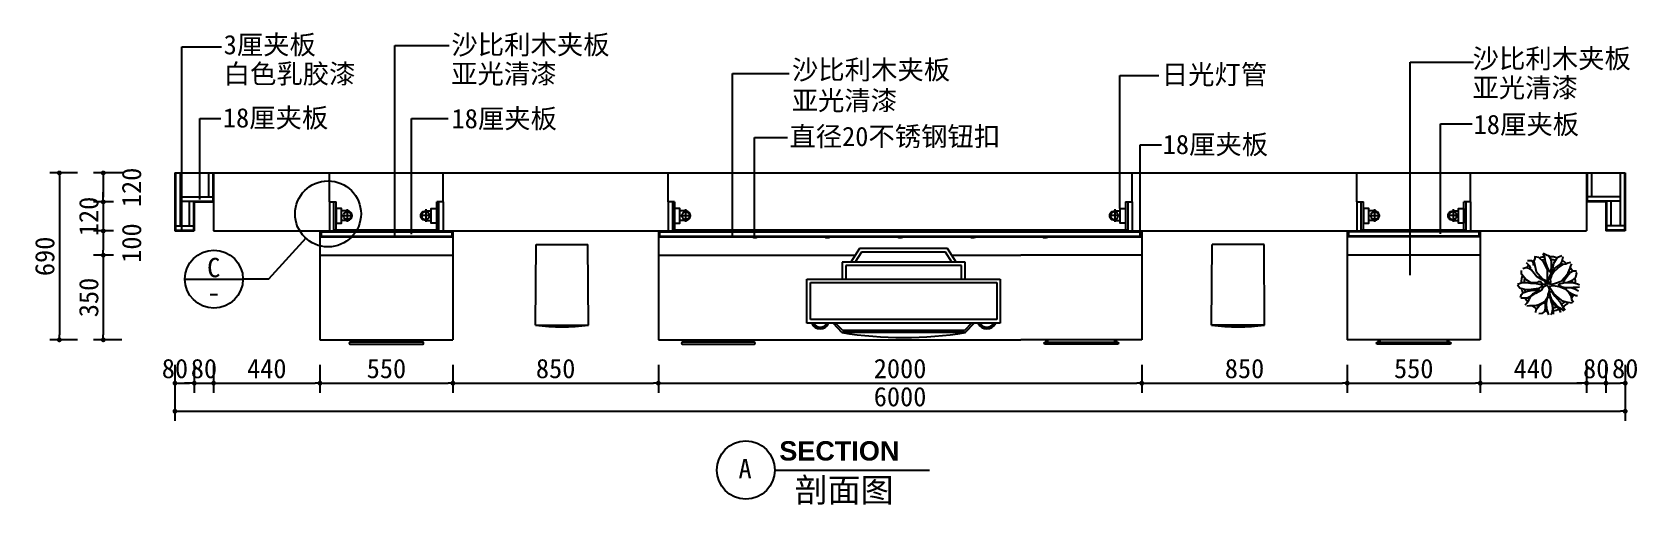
# Model space of a CAD drawing. Extents: x 764 to 7415, y 4378 to 6332.
import ezdxf
from ezdxf.enums import TextEntityAlignment as Align

# ---------------------------------------------------------------- set-up
doc = ezdxf.new("R2010")
doc.units = 0
doc.header["$MEASUREMENT"] = 0
doc.layers.get('0').update_dxf_attribs({"linetype": 'CONTINUOUS'})
doc.layers.get('DEFPOINTS').update_dxf_attribs({"linetype": 'CONTINUOUS'})
for name, color, linetype in [('2', 2, 'CONTINUOUS'), ('3', 3, 'CONTINUOUS'), ('4', 4, 'CONTINUOUS'), ('7', 7, 'CONTINUOUS'), ('DIM', 3, 'CONTINUOUS'), ('TEXT', 3, 'CONTINUOUS')]:
    doc.layers.add(name, color=color, linetype=linetype)
doc.styles.add('HT', font='swisseb.ttf')
doc.styles.add('HZ', font='SIMFANG0.TTF')
doc.dimstyles.new('ISO-25', dxfattribs={"dimscale": 40, "dimtxt": 2, "dimasz": 0.5, "dimexe": 1, "dimexo": 1, "dimgap": 0.5, "dimtad": 1, "dimdec": 0, "dimzin": 0, "dimtxsty": 'HZ', "dimblk1": 'DOT', "dimblk2": 'DOT', "dimsah": 1, "dimcen": 0, "dimazin": 3, "dimtfac": 0.5, "dimtdec": 0, "dimtix": 1, "dimtmove": 0, "dimatfit": 3, "dimtolj": 1, "dimtzin": 0})

# ---------------------------------------------------------------- blocks, each defined once
blk = doc.blocks.new('_DOT')
at = {"color": 0, "linetype": 'BYBLOCK'}
blk.add_line((-0.5, 0), (-1, 0), dxfattribs=at)
at = {"color": 0, "linetype": 'BYBLOCK', "const_width": 0.5}
blk.add_lwpolyline([(-0.25, 0, 1), (0.25, 0, 1)], format="xyb", close=True, dxfattribs=at)
blk = doc.blocks.new('*D12')
at = {"color": 0, "linetype": 'BYBLOCK'}
for p, q in [((-9989.4, 32969.3), (-9989.4, 32853.1)), ((-7989.2, 32969.3), (-7989.2, 32853.1)), ((-9969.4, 32893.1), (-8009.2, 32893.1))]:
    blk.add_line(p, q, dxfattribs=at)
at = {"layer": 'DEFPOINTS', "color": 0, "linetype": 'BYBLOCK'}
for p in [(-9989.4, 33009.3), (-7989.2, 33009.3), (-7989.2, 32893.1)]:
    blk.add_point(p, dxfattribs=at)
at = {"color": 0, "linetype": 'BYBLOCK', "xscale": 20, "yscale": 20, "zscale": 20, "rotation": 180}
blk.add_blockref('_DOT', (-9989.4, 32893.1), dxfattribs=at)
at = {"color": 0, "linetype": 'BYBLOCK', "xscale": 20, "yscale": 20, "zscale": 20}
blk.add_blockref('_DOT', (-7989.2, 32893.1), dxfattribs=at)
at = {"color": 0, "linetype": 'BYBLOCK', "insert": (-8989.3, 32953.1), "char_height": 80, "attachment_point": 5, "style": 'HZ'}
blk.add_mtext('\\A1;2000', dxfattribs=at)
blk = doc.blocks.new('*D18')
at = {"color": 0, "linetype": 'BYBLOCK'}
for p, q in [((-11989.3, 32813.1), (-11989.3, 32697.8)), ((-5989.3, 32813.1), (-5989.3, 32697.8)), ((-11969.3, 32737.8), (-6009.3, 32737.8))]:
    blk.add_line(p, q, dxfattribs=at)
at = {"layer": 'DEFPOINTS', "color": 0, "linetype": 'BYBLOCK'}
for p in [(-11989.3, 32853.1), (-5989.3, 32853.1), (-5989.3, 32737.8)]:
    blk.add_point(p, dxfattribs=at)
at = {"color": 0, "linetype": 'BYBLOCK', "xscale": 20, "yscale": 20, "zscale": 20, "rotation": 180}
blk.add_blockref('_DOT', (-11989.3, 32737.8), dxfattribs=at)
at = {"color": 0, "linetype": 'BYBLOCK', "xscale": 20, "yscale": 20, "zscale": 20}
blk.add_blockref('_DOT', (-5989.3, 32737.8), dxfattribs=at)
at = {"color": 0, "linetype": 'BYBLOCK', "insert": (-8989.3, 32797.8), "char_height": 80, "attachment_point": 5, "style": 'HZ'}
blk.add_mtext('\\A1;6000', dxfattribs=at)
blk = doc.blocks.new('*D6')
at = {"color": 0, "linetype": 'BYBLOCK'}
for p, q in [((-12361.8, 33817.1), (-12477.4, 33817.1)), ((-12437.4, 33797.1), (-12437.4, 33147.1)), ((-12361.8, 33127.1), (-12477.4, 33127.1))]:
    blk.add_line(p, q, dxfattribs=at)
at = {"layer": 'DEFPOINTS', "color": 0, "linetype": 'BYBLOCK'}
for p in [(-12321.8, 33817.1), (-12437.4, 33127.1), (-12321.8, 33127.1)]:
    blk.add_point(p, dxfattribs=at)
at = {"color": 0, "linetype": 'BYBLOCK', "xscale": 20, "yscale": 20, "zscale": 20}
for p, rotation in [((-12437.4, 33817.1), 90), ((-12437.4, 33127.1), 270)]:
    blk.add_blockref('_DOT', p, dxfattribs=dict(at, rotation=rotation))
at = {"color": 0, "linetype": 'BYBLOCK', "insert": (-12497.4, 33472.1), "char_height": 80, "attachment_point": 5, "rotation": 90, "style": 'HZ'}
blk.add_mtext('\\A1;690', dxfattribs=at)
blk = doc.blocks.new('*D3')
at = {"color": 0, "linetype": 'BYBLOCK'}
for p, q in [((-12255.6, 33717.1), (-12255.6, 33737.1)), ((-12212.9, 33697.1), (-12295.6, 33697.1)), ((-12255.6, 33697.1), (-12255.6, 33577.1)), ((-12212.9, 33577.1), (-12295.6, 33577.1)), ((-12255.6, 33557.1), (-12255.6, 33537.1))]:
    blk.add_line(p, q, dxfattribs=at)
at = {"layer": 'DEFPOINTS', "color": 0, "linetype": 'BYBLOCK'}
for p in [(-12172.9, 33697.1), (-12255.6, 33577.1), (-12172.9, 33577.1)]:
    blk.add_point(p, dxfattribs=at)
at = {"color": 0, "linetype": 'BYBLOCK', "xscale": 20, "yscale": 20, "zscale": 20}
for p, rotation in [((-12255.6, 33697.1), 270), ((-12255.6, 33577.1), 90)]:
    blk.add_blockref('_DOT', p, dxfattribs=dict(at, rotation=rotation))
at = {"color": 0, "linetype": 'BYBLOCK', "insert": (-12315.6, 33637.1), "char_height": 80, "attachment_point": 5, "rotation": 90, "style": 'HZ'}
blk.add_mtext('\\A1;120', dxfattribs=at)
blk = doc.blocks.new('*D2')
at = {"color": 0, "linetype": 'BYBLOCK'}
for p, q in [((-12171.4, 33817.1), (-12295.6, 33817.1)), ((-12255.6, 33797.1), (-12255.6, 33717.1)), ((-12212.9, 33697.1), (-12295.6, 33697.1))]:
    blk.add_line(p, q, dxfattribs=at)
at = {"layer": 'DEFPOINTS', "color": 0, "linetype": 'BYBLOCK'}
for p in [(-12131.4, 33817.1), (-12255.6, 33697.1), (-12172.9, 33697.1)]:
    blk.add_point(p, dxfattribs=at)
at = {"color": 0, "linetype": 'BYBLOCK', "xscale": 20, "yscale": 20, "zscale": 20}
for p, rotation in [((-12255.6, 33817.1), 90), ((-12255.6, 33697.1), 270)]:
    blk.add_blockref('_DOT', p, dxfattribs=dict(at, rotation=rotation))
at = {"color": 0, "linetype": 'BYBLOCK', "insert": (-12138.3, 33757.1), "char_height": 80, "attachment_point": 5, "rotation": 90, "style": 'HZ'}
blk.add_mtext('\\A1;120', dxfattribs=at)
blk = doc.blocks.new('*D9')
at = {"color": 0, "linetype": 'BYBLOCK'}
for p, q in [((-11829.3, 32969.3), (-11829.3, 32853.1)), ((-11389.3, 32969.3), (-11389.3, 32853.1)), ((-11809.3, 32893.1), (-11409.3, 32893.1))]:
    blk.add_line(p, q, dxfattribs=at)
at = {"layer": 'DEFPOINTS', "color": 0, "linetype": 'BYBLOCK'}
for p in [(-11829.3, 33009.3), (-11389.3, 33009.3), (-11389.3, 32893.1)]:
    blk.add_point(p, dxfattribs=at)
at = {"color": 0, "linetype": 'BYBLOCK', "xscale": 20, "yscale": 20, "zscale": 20, "rotation": 180}
blk.add_blockref('_DOT', (-11829.3, 32893.1), dxfattribs=at)
at = {"color": 0, "linetype": 'BYBLOCK', "xscale": 20, "yscale": 20, "zscale": 20}
blk.add_blockref('_DOT', (-11389.3, 32893.1), dxfattribs=at)
at = {"color": 0, "linetype": 'BYBLOCK', "insert": (-11609.3, 32953.1), "char_height": 80, "attachment_point": 5, "style": 'HZ'}
blk.add_mtext('\\A1;440', dxfattribs=at)
blk = doc.blocks.new('*D5')
at = {"color": 0, "linetype": 'BYBLOCK'}
for p, q in [((-12212.9, 33477.1), (-12295.6, 33477.1)), ((-12255.6, 33457.1), (-12255.6, 33147.1)), ((-12178.8, 33127.1), (-12295.6, 33127.1))]:
    blk.add_line(p, q, dxfattribs=at)
at = {"layer": 'DEFPOINTS', "color": 0, "linetype": 'BYBLOCK'}
for p in [(-12172.9, 33477.1), (-12255.6, 33127.1), (-12138.8, 33127.1)]:
    blk.add_point(p, dxfattribs=at)
at = {"color": 0, "linetype": 'BYBLOCK', "xscale": 20, "yscale": 20, "zscale": 20}
for p, rotation in [((-12255.6, 33477.1), 90), ((-12255.6, 33127.1), 270)]:
    blk.add_blockref('_DOT', p, dxfattribs=dict(at, rotation=rotation))
at = {"color": 0, "linetype": 'BYBLOCK', "insert": (-12315.6, 33302.1), "char_height": 80, "attachment_point": 5, "rotation": 90, "style": 'HZ'}
blk.add_mtext('\\A1;350', dxfattribs=at)
blk = doc.blocks.new('*D4')
at = {"color": 0, "linetype": 'BYBLOCK'}
for p, q in [((-12212.9, 33577.1), (-12295.6, 33577.1)), ((-12255.6, 33557.1), (-12255.6, 33497.1)), ((-12212.9, 33477.1), (-12295.6, 33477.1))]:
    blk.add_line(p, q, dxfattribs=at)
at = {"layer": 'DEFPOINTS', "color": 0, "linetype": 'BYBLOCK'}
for p in [(-12172.9, 33577.1), (-12255.6, 33477.1), (-12172.9, 33477.1)]:
    blk.add_point(p, dxfattribs=at)
at = {"color": 0, "linetype": 'BYBLOCK', "xscale": 20, "yscale": 20, "zscale": 20}
for p, rotation in [((-12255.6, 33577.1), 90), ((-12255.6, 33477.1), 270)]:
    blk.add_blockref('_DOT', p, dxfattribs=dict(at, rotation=rotation))
at = {"color": 0, "linetype": 'BYBLOCK', "insert": (-12138.3, 33527.1), "char_height": 80, "attachment_point": 5, "rotation": 90, "style": 'HZ'}
blk.add_mtext('\\A1;100', dxfattribs=at)
blk = doc.blocks.new('*D8')
at = {"color": 0, "linetype": 'BYBLOCK'}
for p, q in [((-11909.3, 32969.3), (-11909.3, 32853.1)), ((-11829.3, 32969.3), (-11829.3, 32853.1)), ((-11929.3, 32893.1), (-11949.3, 32893.1)), ((-11909.3, 32893.1), (-11829.3, 32893.1)), ((-11809.3, 32893.1), (-11789.3, 32893.1))]:
    blk.add_line(p, q, dxfattribs=at)
at = {"layer": 'DEFPOINTS', "color": 0, "linetype": 'BYBLOCK'}
for p in [(-11909.3, 33009.3), (-11829.3, 33009.3), (-11829.3, 32893.1)]:
    blk.add_point(p, dxfattribs=at)
at = {"color": 0, "linetype": 'BYBLOCK', "xscale": 20, "yscale": 20, "zscale": 20}
blk.add_blockref('_DOT', (-11909.3, 32893.1), dxfattribs=at)
at = {"color": 0, "linetype": 'BYBLOCK', "xscale": 20, "yscale": 20, "zscale": 20, "rotation": 180}
blk.add_blockref('_DOT', (-11829.3, 32893.1), dxfattribs=at)
at = {"color": 0, "linetype": 'BYBLOCK', "insert": (-11869.3, 32953.1), "char_height": 80, "attachment_point": 5, "style": 'HZ'}
blk.add_mtext('\\A1;80', dxfattribs=at)
blk = doc.blocks.new('*D7')
at = {"color": 0, "linetype": 'BYBLOCK'}
for p, q in [((-11989.3, 32969.3), (-11989.3, 32853.1)), ((-11909.3, 32969.3), (-11909.3, 32853.1)), ((-11969.3, 32893.1), (-11929.3, 32893.1))]:
    blk.add_line(p, q, dxfattribs=at)
at = {"layer": 'DEFPOINTS', "color": 0, "linetype": 'BYBLOCK'}
for p in [(-11989.3, 33009.3), (-11909.3, 33009.3), (-11909.3, 32893.1)]:
    blk.add_point(p, dxfattribs=at)
at = {"color": 0, "linetype": 'BYBLOCK', "xscale": 20, "yscale": 20, "zscale": 20, "rotation": 180}
blk.add_blockref('_DOT', (-11989.3, 32893.1), dxfattribs=at)
at = {"color": 0, "linetype": 'BYBLOCK', "xscale": 20, "yscale": 20, "zscale": 20}
blk.add_blockref('_DOT', (-11909.3, 32893.1), dxfattribs=at)
at = {"color": 0, "linetype": 'BYBLOCK', "insert": (-11989.3, 32953.1), "char_height": 80, "attachment_point": 5, "style": 'HZ'}
blk.add_mtext('\\A1;80', dxfattribs=at)
blk = doc.blocks.new('D-RG')
at = {"layer": '3'}
for p, q in [((-1, 23.3), (-1, 62.2)), ((-25.2, 40.9), (21.9, 40.9))]:
    blk.add_line(p, q, dxfattribs=at)
blk.add_circle((-0.7, 41.9), 14.4, dxfattribs=at)
at = {"layer": '7'}
for p, q in [((-18.3, 41.9), (-18.3, 20.3)), ((17, 41.9), (17, 20.3))]:
    blk.add_line(p, q, dxfattribs=at)
blk.add_lwpolyline([(27.2, 0), (27.2, 20.3), (-27.2, 20.3), (-27.2, 0)], close=True, dxfattribs=at)
blk.add_arc((-0.7, 41.9), 17.6, 356.80472, 183.19528, dxfattribs=at)
blk = doc.blocks.new('日光灯')
at = {"layer": '7', "xscale": 1.104224081122632, "yscale": 1.104224081122632, "zscale": 1.104224081122632, "rotation": 90}
blk.add_blockref('D-RG', (46.3, 16.6), dxfattribs=at)
blk = doc.blocks.new('*D11')
at = {"color": 0, "linetype": 'BYBLOCK'}
for p, q in [((-10839.3, 32969.3), (-10839.3, 32853.1)), ((-9989.3, 32969.3), (-9989.3, 32853.1)), ((-10819.3, 32893.1), (-10009.3, 32893.1))]:
    blk.add_line(p, q, dxfattribs=at)
at = {"layer": 'DEFPOINTS', "color": 0, "linetype": 'BYBLOCK'}
for p in [(-10839.3, 33009.3), (-9989.3, 33009.3), (-9989.3, 32893.1)]:
    blk.add_point(p, dxfattribs=at)
at = {"color": 0, "linetype": 'BYBLOCK', "xscale": 20, "yscale": 20, "zscale": 20, "rotation": 180}
blk.add_blockref('_DOT', (-10839.3, 32893.1), dxfattribs=at)
at = {"color": 0, "linetype": 'BYBLOCK', "xscale": 20, "yscale": 20, "zscale": 20}
blk.add_blockref('_DOT', (-9989.3, 32893.1), dxfattribs=at)
at = {"color": 0, "linetype": 'BYBLOCK', "insert": (-10414.3, 32953.1), "char_height": 80, "attachment_point": 5, "style": 'HZ'}
blk.add_mtext('\\A1;850', dxfattribs=at)
blk = doc.blocks.new('*D10')
at = {"color": 0, "linetype": 'BYBLOCK'}
for p, q in [((-11389.3, 32969.3), (-11389.3, 32853.1)), ((-10839.3, 32969.3), (-10839.3, 32853.1)), ((-11369.3, 32893.1), (-10859.3, 32893.1))]:
    blk.add_line(p, q, dxfattribs=at)
at = {"layer": 'DEFPOINTS', "color": 0, "linetype": 'BYBLOCK'}
for p in [(-11389.3, 33009.3), (-10839.3, 33009.3), (-10839.3, 32893.1)]:
    blk.add_point(p, dxfattribs=at)
at = {"color": 0, "linetype": 'BYBLOCK', "xscale": 20, "yscale": 20, "zscale": 20, "rotation": 180}
blk.add_blockref('_DOT', (-11389.3, 32893.1), dxfattribs=at)
at = {"color": 0, "linetype": 'BYBLOCK', "xscale": 20, "yscale": 20, "zscale": 20}
blk.add_blockref('_DOT', (-10839.3, 32893.1), dxfattribs=at)
at = {"color": 0, "linetype": 'BYBLOCK', "insert": (-11114.3, 32953.1), "char_height": 80, "attachment_point": 5, "style": 'HZ'}
blk.add_mtext('\\A1;550', dxfattribs=at)
blk = doc.blocks.new('A$C759335FA')
at = {"layer": '3'}
for p, q in [((217.2, 366.8), (181.7, 311.1)), ((225.2, 352.2), (198.1, 309.8)), ((581.8, 366.8), (217.2, 366.8)), ((573.8, 352.2), (225.2, 352.2)), ((600.1, 310.9), (573.8, 352.2)), ((617.3, 311.1), (581.8, 366.8)), ((654.4, 311.1), (146.3, 311.1)), ((146.3, 311.1), (146.3, 240.3)), ((639.9, 296.6), (160.8, 296.6)), ((160.8, 296.6), (160.8, 240.3)), ((639.9, 240.3), (639.9, 296.6)), ((654.4, 240.3), (654.4, 311.1)), ((0, 240.5), (800, 240.6)), ((0, 58.7), (0, 240.5)), ((14.5, 226), (785.5, 226)), ((14.5, 73.3), (14.5, 226)), ((785.5, 226), (785.5, 73.3)), ((800, 240.6), (800, 58.7)), ((785.5, 73.3), (14.5, 73.3)), ((800, 58.7), (0, 58.7)), ((145, 20.4), (109.5, 57.3)), ((148.1, 27.7), (118.5, 58.5)), ((654.5, 20.4), (145, 20.4)), ((651.4, 27.7), (148.1, 27.7)), ((681.1, 58.6), (651.4, 27.7)), ((690, 57.3), (654.5, 20.4))]:
    blk.add_line(p, q, dxfattribs=at)
for centre, radius, start, end in [((54.8, 72.8), 37.9, 204.16203, 335.83797), ((54.8, 72.8), 30.7, 208.56355, 332.89821), ((400.4, 1593.4), 1594.2, 260.76953, 279.23047), ((744.4, 74.2), 39.3, 205.50257, 334.49743), ((744.4, 74.2), 32.1, 210.04851, 330.76016)]:
    blk.add_arc(centre, radius, start, end, dxfattribs=at)
blk = doc.blocks.new('*D14')
at = {"color": 0, "linetype": 'BYBLOCK'}
for p, q in [((-7139.3, 32969.3), (-7139.3, 32853.1)), ((-6589.3, 32969.3), (-6589.3, 32853.1)), ((-7119.3, 32893.1), (-6609.3, 32893.1))]:
    blk.add_line(p, q, dxfattribs=at)
at = {"layer": 'DEFPOINTS', "color": 0, "linetype": 'BYBLOCK'}
for p in [(-7139.3, 33009.3), (-6589.3, 33009.3), (-6589.3, 32893.1)]:
    blk.add_point(p, dxfattribs=at)
at = {"color": 0, "linetype": 'BYBLOCK', "xscale": 20, "yscale": 20, "zscale": 20, "rotation": 180}
blk.add_blockref('_DOT', (-7139.3, 32893.1), dxfattribs=at)
at = {"color": 0, "linetype": 'BYBLOCK', "xscale": 20, "yscale": 20, "zscale": 20}
blk.add_blockref('_DOT', (-6589.3, 32893.1), dxfattribs=at)
at = {"color": 0, "linetype": 'BYBLOCK', "insert": (-6864.3, 32953.1), "char_height": 80, "attachment_point": 5, "style": 'HZ'}
blk.add_mtext('\\A1;550', dxfattribs=at)
blk = doc.blocks.new('*D13')
at = {"color": 0, "linetype": 'BYBLOCK'}
for p, q in [((-7989.3, 32969.3), (-7989.3, 32853.1)), ((-7139.3, 32969.3), (-7139.3, 32853.1)), ((-7969.3, 32893.1), (-7159.3, 32893.1))]:
    blk.add_line(p, q, dxfattribs=at)
at = {"layer": 'DEFPOINTS', "color": 0, "linetype": 'BYBLOCK'}
for p in [(-7989.3, 33009.3), (-7139.3, 33009.3), (-7139.3, 32893.1)]:
    blk.add_point(p, dxfattribs=at)
at = {"color": 0, "linetype": 'BYBLOCK', "xscale": 20, "yscale": 20, "zscale": 20, "rotation": 180}
blk.add_blockref('_DOT', (-7989.3, 32893.1), dxfattribs=at)
at = {"color": 0, "linetype": 'BYBLOCK', "xscale": 20, "yscale": 20, "zscale": 20}
blk.add_blockref('_DOT', (-7139.3, 32893.1), dxfattribs=at)
at = {"color": 0, "linetype": 'BYBLOCK', "insert": (-7564.3, 32953.1), "char_height": 80, "attachment_point": 5, "style": 'HZ'}
blk.add_mtext('\\A1;850', dxfattribs=at)
blk = doc.blocks.new('*D17')
at = {"color": 0, "linetype": 'BYBLOCK'}
for p, q in [((-6069.3, 32969.3), (-6069.3, 32853.1)), ((-5989.3, 32969.3), (-5989.3, 32853.1)), ((-6049.3, 32893.1), (-6009.3, 32893.1))]:
    blk.add_line(p, q, dxfattribs=at)
at = {"layer": 'DEFPOINTS', "color": 0, "linetype": 'BYBLOCK'}
for p in [(-6069.3, 33009.3), (-5989.3, 33009.3), (-5989.3, 32893.1)]:
    blk.add_point(p, dxfattribs=at)
at = {"color": 0, "linetype": 'BYBLOCK', "xscale": 20, "yscale": 20, "zscale": 20, "rotation": 180}
blk.add_blockref('_DOT', (-6069.3, 32893.1), dxfattribs=at)
at = {"color": 0, "linetype": 'BYBLOCK', "xscale": 20, "yscale": 20, "zscale": 20}
blk.add_blockref('_DOT', (-5989.3, 32893.1), dxfattribs=at)
at = {"color": 0, "linetype": 'BYBLOCK', "insert": (-5989.3, 32953.1), "char_height": 80, "attachment_point": 5, "style": 'HZ'}
blk.add_mtext('\\A1;80', dxfattribs=at)
blk = doc.blocks.new('A$C43830EBD')
at = {"layer": '3'}
for points in [[(35.6, 217.2), (48.1, 203.8), (54.8, 194)], [(68.4, 203.4), (67.2, 208.1), (64.8, 220), (58.6, 223.3), (41.9, 223.3)], [(120.7, 131.7), (128, 128.6), (128.8, 138.6), (124.1, 146.2), (124.5, 187.6), (108.1, 220), (89, 237.1), (72.2, 240), (72.6, 232.8), (68.3, 222.8), (71.8, 204.8), (77.3, 180), (104.2, 149.5), (115.1, 143.3), (121.7, 138.6), (120.6, 131)], [(105.8, 254.7), (112.4, 238.6), (115.1, 219), (123.7, 196.7), (131.1, 180.5), (136.6, 178.1), (140.1, 183.3), (140.5, 200.5), (141.2, 216.7), (140.1, 228.6), (129.5, 244.3), (122.5, 246.2), (106.4, 254.7)], [(183.4, 244), (167.8, 237.1), (158.4, 228.1), (149, 213.3), (144.8, 191.9), (138.9, 171.4), (129.9, 152.4), (127.6, 149.5), (130.7, 147.6), (134.6, 154.3), (145.5, 182.4), (152.9, 192.4), (180.2, 211.4), (185.3, 222.4), (189.1, 241)], [(220.3, 217.3), (208.3, 214.7), (199.7, 210.5), (187.6, 208.6), (175.9, 200.9), (152.2, 179), (141.2, 163.3), (135.8, 148.6), (136.6, 135.7), (133.4, 129.1), (144.4, 127.6), (157.6, 131.4), (180.6, 140), (198.2, 158.1), (209.5, 173.8), (218.8, 192.9), (221.2, 203.3), (225.2, 211.9)], [(0, 126.8), (19.6, 134.1), (37, 134.6), (54.7, 131.9), (77.7, 129.6), (91.7, 127.4), (99.9, 126.9), (104.3, 124.2), (100.2, 117), (87.3, 108.8), (56.6, 104.8), (33.3, 103.4), (9.6, 110.2), (0.1, 123.7)], [(22.9, 192), (35.1, 195.6), (46.6, 193.3), (58.4, 186.1), (80.6, 159), (101.7, 146.3), (109.5, 143.2), (118.4, 131.4), (112.8, 126.5), (103.9, 127.8), (96.2, 136.4), (85.8, 136.4), (81.7, 132.8), (54.4, 134.1), (34.4, 145.9), (18.5, 167.6), (17, 171.2), (17.4, 183.3)], [(244.6, 181.5), (230.9, 181), (217.7, 174.8), (206, 159.1), (195.4, 143.3), (189.6, 139.1), (190.4, 135.7), (202.5, 134.3), (217.7, 139.5), (228.6, 145.2), (241.1, 156.2), (245, 168.1), (245, 173.8), (247.3, 175)], [(13.1, 72.2), (17.6, 84), (22.8, 90.8), (41.3, 97.7), (64.5, 101.9), (79.1, 102.4), (89.5, 106.1), (84.7, 99.8), (75.7, 92.4), (61.9, 86.6), (51.2, 74.6), (40.4, 69.8), (23.7, 69.3), (14.2, 70)], [(32.7, 41.5), (40.9, 50.4), (48.6, 64.1), (55.5, 76.7), (75.7, 90.3), (101.5, 103.4), (107.1, 113.9), (115.3, 120.2), (122.1, 123.4), (127.7, 117.6), (130.8, 106.6), (129.9, 95.6), (125.6, 84), (123.9, 72.5), (116.6, 59.3), (104.9, 50.4), (88.6, 41.5), (72.7, 37.3), (50.3, 37.3), (39.6, 36)], [(129.5, 0), (121.3, 25.7), (120, 47.8), (122.6, 65.1), (126.9, 74), (132.9, 74.6), (137.2, 65.1), (139.4, 52.5), (144.1, 42.5), (144.5, 26.8), (144.1, 14.2), (140.6, 4.2), (137.2, 0)], [(226.2, 48.8), (201.3, 52.5), (188, 57.2), (168.6, 71.9), (150.5, 87.2), (137.2, 107.6), (132.5, 119.2), (147.5, 121.3), (172.9, 118.1), (197, 107.6), (212.9, 92.9), (221.9, 77.7), (223.6, 63.5), (231, 52.6)], [(193.1, 17.3), (173.8, 28.9), (161.3, 39.4), (144.1, 59.9), (135.1, 81.9), (134.2, 92.4), (138.5, 96.6), (145.8, 91.4), (154.8, 77.7), (175, 54.1), (187.1, 35.2), (195.6, 19.9)], [(256.7, 122.5), (248.1, 126.9), (227.7, 132.3), (198, 132.3), (172.9, 127.9), (169.3, 123.9), (185.6, 116.8), (201.1, 113.7), (230.4, 114.4), (248.4, 115.4), (257, 116.8)], [(252.6, 98.2), (237.1, 106.9), (225.4, 111), (207.2, 112), (198.3, 111), (200.8, 106.6), (214.6, 94.4), (227.1, 87.7), (241.5, 80.6), (249.2, 80.9)], [(75.7, 10), (77.9, 23.1), (89.9, 37.8), (106.7, 48.3), (116.6, 53), (114.4, 42), (114.8, 26.8), (112.3, 14.7), (101.5, 5.3), (89, 4.2)], [(148.8, 3.7), (148.4, 20.5), (147.1, 44.1), (144.5, 53.6), (157, 37.8), (172, 25.7), (178.5, 10)]]:
    blk.add_lwpolyline(points, dxfattribs=at)
for start, end in [(124.67581, 127.15293), (98.08333, 105.29428), (73.46914, 83.27894), (52.57621, 57.98743), (166.48709, 176.73936), (137.83047, 141.2954), (27.24043, 32.06931), (1.90627, 9.23391), (193.86058, 199.68991), (214.31109, 218.81799), (333.54105, 337.94483), (349.5903, 351.88858), (242.01185, 246.79961), (262.49655, 266.13119), (281.3591, 289.84835), (302.30584, 312.621)]:
    blk.add_arc((128, 128.6), 101, start, end, dxfattribs=at)
at = {"layer": '7'}
for start, end in [(136.6278, 143.85007), (121.23395, 125.15503), (98.32675, 109.13568), (70.50221, 88.30052), (47.91007, 59.14245), (161.52037, 178.05391), (27.00509, 36.08284), (0.09005, 12.83519), (190.43035, 200.17177), (211.47949, 221.22171), (327.33444, 337.37517), (348.46866, 353.06452), (233.87182, 245.04927), (262.20748, 268.23613), (280.43459, 293.17371), (302.25124, 316.77645)]:
    blk.add_arc((128, 128.6), 113, start, end, dxfattribs=at)
blk = doc.blocks.new('植物平面')
at = {"layer": '3'}
blk.add_blockref('A$C43830EBD', (-264.5, 49.8), dxfattribs=at)
blk = doc.blocks.new('*D15')
at = {"color": 0, "linetype": 'BYBLOCK'}
for p, q in [((-6589.3, 32969.3), (-6589.3, 32853.1)), ((-6149.3, 32969.3), (-6149.3, 32853.1)), ((-6569.3, 32893.1), (-6169.3, 32893.1))]:
    blk.add_line(p, q, dxfattribs=at)
at = {"layer": 'DEFPOINTS', "color": 0, "linetype": 'BYBLOCK'}
for p in [(-6589.3, 33009.3), (-6149.3, 33009.3), (-6149.3, 32893.1)]:
    blk.add_point(p, dxfattribs=at)
at = {"color": 0, "linetype": 'BYBLOCK', "xscale": 20, "yscale": 20, "zscale": 20, "rotation": 180}
blk.add_blockref('_DOT', (-6589.3, 32893.1), dxfattribs=at)
at = {"color": 0, "linetype": 'BYBLOCK', "xscale": 20, "yscale": 20, "zscale": 20}
blk.add_blockref('_DOT', (-6149.3, 32893.1), dxfattribs=at)
at = {"color": 0, "linetype": 'BYBLOCK', "insert": (-6369.3, 32953.1), "char_height": 80, "attachment_point": 5, "style": 'HZ'}
blk.add_mtext('\\A1;440', dxfattribs=at)
blk = doc.blocks.new('*D16')
at = {"color": 0, "linetype": 'BYBLOCK'}
for p, q in [((-6149.3, 32969.3), (-6149.3, 32853.1)), ((-6069.3, 32969.3), (-6069.3, 32853.1)), ((-6169.3, 32893.1), (-6189.3, 32893.1)), ((-6149.3, 32893.1), (-6069.3, 32893.1)), ((-6049.3, 32893.1), (-6029.3, 32893.1))]:
    blk.add_line(p, q, dxfattribs=at)
at = {"layer": 'DEFPOINTS', "color": 0, "linetype": 'BYBLOCK'}
for p in [(-6149.3, 33009.3), (-6069.3, 33009.3), (-6069.3, 32893.1)]:
    blk.add_point(p, dxfattribs=at)
at = {"color": 0, "linetype": 'BYBLOCK', "xscale": 20, "yscale": 20, "zscale": 20}
blk.add_blockref('_DOT', (-6149.3, 32893.1), dxfattribs=at)
at = {"color": 0, "linetype": 'BYBLOCK', "xscale": 20, "yscale": 20, "zscale": 20, "rotation": 180}
blk.add_blockref('_DOT', (-6069.3, 32893.1), dxfattribs=at)
at = {"color": 0, "linetype": 'BYBLOCK', "insert": (-6109.3, 32953.1), "char_height": 80, "attachment_point": 5, "style": 'HZ'}
blk.add_mtext('\\A1;80', dxfattribs=at)

msp = doc.modelspace()

# ---------------------------------------------------------------- linework, layer by layer
at = {"layer": '2'}
msp.add_line((1354.2, 5750.3), (7354.2, 5750.3), dxfattribs=at)
at = {"layer": '3'}
for p, q in [((1434.2, 5630.3), (1431.2, 5633.3)), ((1511.2, 5633.3), (1514.2, 5630.3)), ((2012.2, 5510.3), (2012.2, 5630.3)), ((2446.2, 5510.3), (2446.2, 5630.3)), ((3412.2, 5630.3), (3412.2, 5510.3)), ((5296.2, 5630.3), (5296.2, 5510.3)), ((6262.2, 5510.3), (6262.2, 5630.3)), ((6696.2, 5510.3), (6696.2, 5630.3)), ((7197.2, 5633.3), (7194.2, 5630.3)), ((7274.2, 5630.3), (7277.2, 5633.3)), ((1357.2, 5513.3), (1354.2, 5510.3)), ((1431.2, 5513.3), (1434.2, 5510.3)), ((7277.2, 5513.3), (7274.2, 5510.3)), ((7351.2, 5513.3), (7354.2, 5510.3)), ((2084, 5050.3), (2084, 5060.3)), ((2090, 5050.3), (2090, 5060.3)), ((2368.3, 5050.3), (2368.3, 5060.3)), ((2374.3, 5050.3), (2374.3, 5060.3)), ((2846.1, 5121.1), (3065.1, 5121.1)), ((3458.6, 5050.3), (3458.6, 5060.3)), ((3464.6, 5050.3), (3464.6, 5060.3)), ((3739.3, 5050.3), (3739.3, 5060.3)), ((3745.3, 5050.3), (3745.3, 5060.3)), ((4959, 5050.3), (4959, 5060.3)), ((4965, 5050.3), (4965, 5060.3)), ((5243.3, 5050.3), (5243.3, 5060.3)), ((5249.3, 5050.3), (5249.3, 5060.3)), ((5862.2, 5121.1), (5643.2, 5121.1)), ((6334, 5050.3), (6334, 5060.3)), ((6340, 5050.3), (6340, 5060.3)), ((6618.3, 5050.3), (6618.3, 5060.3)), ((6624.3, 5050.3), (6624.3, 5060.3))]:
    msp.add_line(p, q, dxfattribs=at)
for points in [[(3764.2, 5486.3), (3764.2, 5484.1, -0.240166), (3744.2, 5484.5), (3744.2, 5486.3)], [(4064.2, 5486.3), (4064.2, 5484.1, -0.240166), (4044.2, 5484.5), (4044.2, 5486.3)], [(4364.2, 5485.9), (4364.2, 5483.8, -0.240166), (4344.2, 5484.1), (4344.2, 5485.9)], [(4664.2, 5485.9), (4664.2, 5483.8, -0.240166), (4644.2, 5484.1), (4644.2, 5485.9)], [(4964.2, 5485.9), (4964.2, 5483.8, -0.240166), (4944.2, 5484.1), (4944.2, 5485.9)]]:
    msp.add_lwpolyline(points, format="xyb", dxfattribs=at)
for points in [[(2379.2, 5042.3, 1), (2379.2, 5050.3), (2079.2, 5050.3, 1), (2079.2, 5042.3)], [(3750.2, 5042.3, 1), (3750.2, 5050.3), (3453.8, 5050.3, 1), (3453.8, 5042.3)], [(4954.2, 5042.3, -1), (4954.2, 5050.3), (5254.2, 5050.3, -1), (5254.2, 5042.3)], [(6329.2, 5042.3, -1), (6329.2, 5050.3), (6629.2, 5050.3, -1), (6629.2, 5042.3)]]:
    msp.add_lwpolyline(points, format="xyb", close=True, dxfattribs=at)
at = {"layer": '4'}
for p, q in [((1354.2, 5750.3), (1354.2, 5510.3)), ((1514.2, 5750.3), (1514.2, 5510.3)), ((1994.2, 5630.3), (1994.2, 5750.3)), ((2464.2, 5630.3), (2464.2, 5750.3)), ((3394.2, 5630.3), (3394.2, 5750.3)), ((5314.2, 5630.3), (5314.2, 5750.3)), ((6244.2, 5630.3), (6244.2, 5750.3)), ((6714.2, 5630.3), (6714.2, 5750.3)), ((7194.2, 5750.3), (7194.2, 5510.3)), ((7354.2, 5750.3), (7354.2, 5510.3)), ((1434.2, 5630.3), (1514.2, 5630.3)), ((1434.2, 5630.3), (1434.2, 5510.3)), ((7274.2, 5630.3), (7194.2, 5630.3)), ((7274.2, 5630.3), (7274.2, 5510.3)), ((1354.2, 5510.3), (1434.2, 5510.3)), ((1514.2, 5510.3), (7194.2, 5510.3)), ((1954.2, 5510.3), (1954.2, 5486.3)), ((1954.2, 5486.3), (2504.2, 5486.3)), ((1954.2, 5486.3), (1954.2, 5060.3)), ((1959.2, 5510.3), (1959.2, 5486.3)), ((2499.2, 5510.3), (2499.2, 5486.3)), ((2504.2, 5510.3), (2504.2, 5486.3)), ((2504.2, 5486.3), (2504.2, 5060.3)), ((3354.2, 5510.3), (3354.2, 5486.3)), ((3354.2, 5486.3), (5354.2, 5486.3)), ((3354.2, 5486.3), (3354.2, 5060.3)), ((3359.2, 5510.3), (3359.2, 5486.3)), ((5349.2, 5510.3), (5349.2, 5486.3)), ((5354.2, 5510.3), (5354.2, 5486.3)), ((5354.2, 5486.3), (5354.2, 5060.3)), ((6204.2, 5510.3), (6204.2, 5486.3)), ((6754.2, 5486.3), (6204.2, 5486.3)), ((6204.2, 5486.3), (6204.2, 5060.3)), ((6209.2, 5510.3), (6209.2, 5486.3)), ((6749.2, 5510.3), (6749.2, 5486.3)), ((6754.2, 5510.3), (6754.2, 5486.3)), ((6754.2, 5486.3), (6754.2, 5060.3)), ((7354.2, 5510.3), (7274.2, 5510.3)), ((1954.2, 5060.3), (2504.2, 5060.3)), ((3354.2, 5060.3), (3854.2, 5060.3)), ((3854.2, 5060.3), (4854.2, 5060.3)), ((5354.2, 5060.3), (4854.2, 5060.3)), ((6754.2, 5060.3), (6204.2, 5060.3))]:
    msp.add_line(p, q, dxfattribs=at)
at = {"layer": '7'}
for p, q in [((1357.2, 5750.3), (1357.2, 5513.3)), ((1375.2, 5750.3), (1375.2, 5531.3)), ((1493.2, 5750.3), (1493.2, 5651.3)), ((1511.2, 5750.3), (1511.2, 5633.3)), ((7197.2, 5750.3), (7197.2, 5633.3)), ((7215.2, 5750.3), (7215.2, 5651.3)), ((7333.2, 5750.3), (7333.2, 5531.3)), ((7351.2, 5750.3), (7351.2, 5513.3)), ((1375.2, 5651.3), (1511.2, 5651.3)), ((1375.2, 5633.3), (1511.2, 5633.3)), ((1413.2, 5633.3), (1413.2, 5531.3)), ((1431.2, 5633.3), (1431.2, 5513.3)), ((1994.2, 5630.3), (1994.2, 5510.3)), ((1994.2, 5630.3), (2021.2, 5630.3)), ((2021.2, 5515.3), (2021.2, 5630.3)), ((2464.2, 5630.3), (2437.2, 5630.3)), ((2437.2, 5515.3), (2437.2, 5630.3)), ((2464.2, 5630.3), (2464.2, 5510.3)), ((3421.2, 5630.3), (3394.2, 5630.3)), ((3394.2, 5630.3), (3394.2, 5510.3)), ((3421.2, 5630.3), (3421.2, 5515.3)), ((5287.2, 5630.3), (5314.2, 5630.3)), ((5287.2, 5630.3), (5287.2, 5515.3)), ((5314.2, 5630.3), (5314.2, 5510.3)), ((6244.2, 5630.3), (6271.2, 5630.3)), ((6244.2, 5630.3), (6244.2, 5510.3)), ((6271.2, 5515.3), (6271.2, 5630.3)), ((6714.2, 5630.3), (6687.2, 5630.3)), ((6687.2, 5515.3), (6687.2, 5630.3)), ((6714.2, 5630.3), (6714.2, 5510.3)), ((7333.2, 5651.3), (7197.2, 5651.3)), ((7333.2, 5633.3), (7197.2, 5633.3)), ((7277.2, 5633.3), (7277.2, 5513.3)), ((7295.2, 5633.3), (7295.2, 5531.3)), ((1357.2, 5531.3), (1431.2, 5531.3)), ((7351.2, 5531.3), (7277.2, 5531.3)), ((1357.2, 5513.3), (1431.2, 5513.3)), ((1959.2, 5507.3), (2499.2, 5507.3)), ((1959.2, 5489.3), (2499.2, 5489.3)), ((2012.2, 5515.3), (2446.2, 5515.3)), ((2846.2, 5121.1), (2848.1, 5454.1)), ((2848.1, 5454.1), (3063.1, 5454.1)), ((3065.1, 5121.1), (3063.1, 5454.1)), ((3359.2, 5507.3), (5349.2, 5507.3)), ((3359.2, 5489.3), (5349.2, 5489.3)), ((3412.2, 5515.3), (5296.2, 5515.3)), ((5643.2, 5121.1), (5645.2, 5454.1)), ((5860.2, 5454.1), (5645.2, 5454.1)), ((5862.2, 5121.1), (5860.2, 5454.1)), ((6749.2, 5507.3), (6209.2, 5507.3)), ((6749.2, 5489.3), (6209.2, 5489.3)), ((6262.2, 5515.3), (6696.2, 5515.3)), ((7351.2, 5513.3), (7277.2, 5513.3)), ((1954.2, 5410.3), (2504.2, 5410.3)), ((3354.2, 5410.3), (3854.2, 5410.3)), ((3854.2, 5410.3), (4168.7, 5410.3)), ((4567.9, 5410.3), (4854.2, 5410.3)), ((5354.2, 5410.3), (4854.2, 5410.3)), ((6754.2, 5410.3), (6204.2, 5410.3))]:
    msp.add_line(p, q, dxfattribs=at)
for centre in [(2955.6, 5879.5), (5752.7, 5879.5)]:
    msp.add_arc(centre, 766.2, 261.78748, 278.21252, dxfattribs=at)
at = {"layer": 'TEXT', "color": 6}
msp.add_line((3836.1, 4521.9), (4476.1, 4521.9), dxfattribs=at)
at = {"layer": 'TEXT'}
for points in [[(1895.6, 5480.3), (1741.6, 5311.5), (1635.5, 5311.2)], [(1395.5, 5311.2), (1635.5, 5311.2)]]:
    msp.add_lwpolyline(points, dxfattribs=at)
for centre, radius in [((1987.6, 5581.1), 136.4), ((1515.5, 5311.2), 120)]:
    msp.add_circle(centre, radius, dxfattribs=at)
at = {"layer": 'TEXT', "color": 6}
msp.add_circle((3716.1, 4521.9), 120, dxfattribs=at)

# ---------------------------------------------------------------- block references
at = {"layer": '3', "rotation": 180}
for p in [(2067.5, 5589.4), (3467.5, 5589.4), (6317.5, 5589.4)]:
    msp.add_blockref('日光灯', p, dxfattribs=at)
at = {"layer": '3', "xscale": -1, "rotation": 180}
for p in [(2390.9, 5589.4), (5240.9, 5589.4), (6640.9, 5589.4)]:
    msp.add_blockref('日光灯', p, dxfattribs=at)
at = {"layer": '3'}
for name, p in [('A$C759335FA', (3968.8, 5070.6)), ('植物平面', (7172.7, 5113.3))]:
    msp.add_blockref(name, p, dxfattribs=at)

# ---------------------------------------------------------------- texts
at = {"layer": 'TEXT', "style": 'HZ'}
for s, p in [('3厘夹板', (1555.7, 6240.7)), ('沙比利木夹板', (2497.9, 6240.7)), ('沙比利木夹板', (6723, 6183.3)), ('白色乳胶漆', (1555.7, 6120.3)), ('亚光清漆', (2496.7, 6120.3)), ('沙比利木夹板', (3906.9, 6137.3)), ('日光灯管', (5436.7, 6117.4)), ('亚光清漆', (6721.9, 6062.9)), ('亚光清漆', (3905.7, 6009.8)), ('18厘夹板', (1552.6, 5938.4)), ('18厘夹板', (2498.6, 5935.1)), ('18厘夹板', (6727.1, 5911)), ('直径20不锈钢钮扣', (3896.1, 5861.4)), ('18厘夹板', (5440.7, 5828.2))]:
    msp.add_text(s, height=80, dxfattribs=at).set_placement(p)
for s, p in [('C', (1514.7, 5319)), ('-', (1515.1, 5215.7))]:
    msp.add_text(s, height=80, dxfattribs=at).set_placement(p, align=Align.CENTER)
at = {"layer": 'TEXT', "linetype": 'BYBLOCK'}
for s, height, style, p in [('SECTION', 80, 'HT', (3854.6, 4561.1)), ('A', 80, 'HZ', (3685.8, 4487.5)), ('剖面图', 100, 'HZ', (3918.1, 4388.9))]:
    msp.add_text(s, height=height, dxfattribs=dict(at, style=style)).set_placement(p)

# ---------------------------------------------------------------- dimensions: what is measured, and where the dimension line sits
at = {"layer": 'DIM'}
for base, p1, p2, picture, middle in [((876, 5060.3), (991.6, 5750.3), (991.6, 5060.3), '*D6', (816, 5405.3)), ((1057.7, 5510.3), (1140.5, 5630.3), (1140.5, 5510.3), '*D3', (997.7, 5570.3)), ((1057.7, 5060.3), (1140.5, 5410.3), (1174.6, 5060.3), '*D5', (997.7, 5235.3))]:
    dim = msp.add_linear_dim(base=base, p1=p1, p2=p2, angle=90, dimstyle='ISO-25', dxfattribs=at)
    dim.commit()
    dim.dimension.update_dxf_attribs({"geometry": picture, "text_midpoint": middle, "insert": (13313.4, -28066.8)})
for base, p1, p2, picture, middle in [((1057.7, 5630.3), (1181.9, 5750.3), (1140.5, 5630.3), '*D2', (1175.1, 5690.3)), ((1057.7, 5410.3), (1140.5, 5510.3), (1140.5, 5410.3), '*D4', (1175.1, 5460.3))]:
    dim = msp.add_linear_dim(base=base, p1=p1, p2=p2, angle=90, dimstyle='ISO-25', dxfattribs=at)
    dim.commit()
    dim.dimension.update_dxf_attribs({"geometry": picture, "text_midpoint": middle, "dimtype": 128, "insert": (13313.4, -28066.8)})
for base, p1, p2, picture, middle in [((1434.2, 4881), (1354.2, 4997.2), (1434.2, 4997.2), '*D7', (1354.2, 4941)), ((7354.2, 4881), (7274.2, 4997.2), (7354.2, 4997.2), '*D17', (7354.2, 4941))]:
    dim = msp.add_linear_dim(base=base, p1=p1, p2=p2, dimstyle='ISO-25', dxfattribs=at)
    dim.commit()
    dim.dimension.update_dxf_attribs({"geometry": picture, "text_midpoint": middle, "dimtype": 128, "insert": (13343.5, -28012.1)})
for base, p1, p2, picture, middle, set_off in [((1514.2, 4881), (1434.2, 4997.2), (1514.2, 4997.2), '*D8', (1474.2, 4941), (13343.5, -28012.1)), ((1954.2, 4881), (1514.2, 4997.2), (1954.2, 4997.2), '*D9', (1734.2, 4941), (13343.5, -28012.1)), ((2504.2, 4881), (1954.2, 4997.2), (2504.2, 4997.2), '*D10', (2229.2, 4941), (13343.5, -28012.1)), ((3354.2, 4881), (2504.2, 4997.2), (3354.2, 4997.2), '*D11', (2929.2, 4941), (13343.5, -28012.1)), ((5354.3, 4881), (3354.1, 4997.2), (5354.3, 4997.2), '*D12', (4354.2, 4941), (13343.5, -28012.1)), ((6204.2, 4881), (5354.2, 4997.2), (6204.2, 4997.2), '*D13', (5779.2, 4941), (13343.5, -28012.1)), ((6754.2, 4881), (6204.2, 4997.2), (6754.2, 4997.2), '*D14', (6479.2, 4941), (13343.5, -28012.1)), ((7194.2, 4881), (6754.2, 4997.2), (7194.2, 4997.2), '*D15', (6974.2, 4941), (13343.5, -28012.1)), ((7274.2, 4881), (7194.2, 4997.2), (7274.2, 4997.2), '*D16', (7234.2, 4941), (13343.5, -28012.1)), ((7354.2, 4764.8), (1354.2, 4880.1), (7354.2, 4880.1), '*D18', (4354.2, 4824.8), (13343.5, -27973))]:
    dim = msp.add_linear_dim(base=base, p1=p1, p2=p2, dimstyle='ISO-25', dxfattribs=at)
    dim.commit()
    dim.dimension.update_dxf_attribs({"geometry": picture, "text_midpoint": middle, "insert": set_off})

# ---------------------------------------------------------------- leaders
at = {"layer": 'TEXT'}
for points in [[(1383.2, 5513.7), (1383.2, 6271.4), (1546.4, 6271.4)], [(2264.2, 5483.9), (2264.2, 6277.4), (2488.6, 6277.4)], [(6464.5, 5327.3), (6464.5, 6207.8), (6726.6, 6207.8)], [(3661.2, 5486.8), (3661.2, 6162.1), (3894.8, 6162.1)], [(5263.3, 5602.8), (5263.3, 6152.5), (5424.9, 6152.5)], [(1457.7, 5640), (1457.7, 5974.7), (1544.2, 5974.7)], [(2333.5, 5497.1), (2333.5, 5975.2), (2485.3, 5975.2)], [(6589.9, 5498.1), (6589.9, 5953.4), (6720.9, 5953.4)], [(3752.4, 5486.8), (3752.4, 5896.3), (3889.1, 5896.3)], [(5348.1, 5492.5), (5348.1, 5866.9), (5435.4, 5866.9)]]:
    msp.add_leader(points, dimstyle='ISO-25', dxfattribs=at)

doc.saveas('drawing.dxf')
